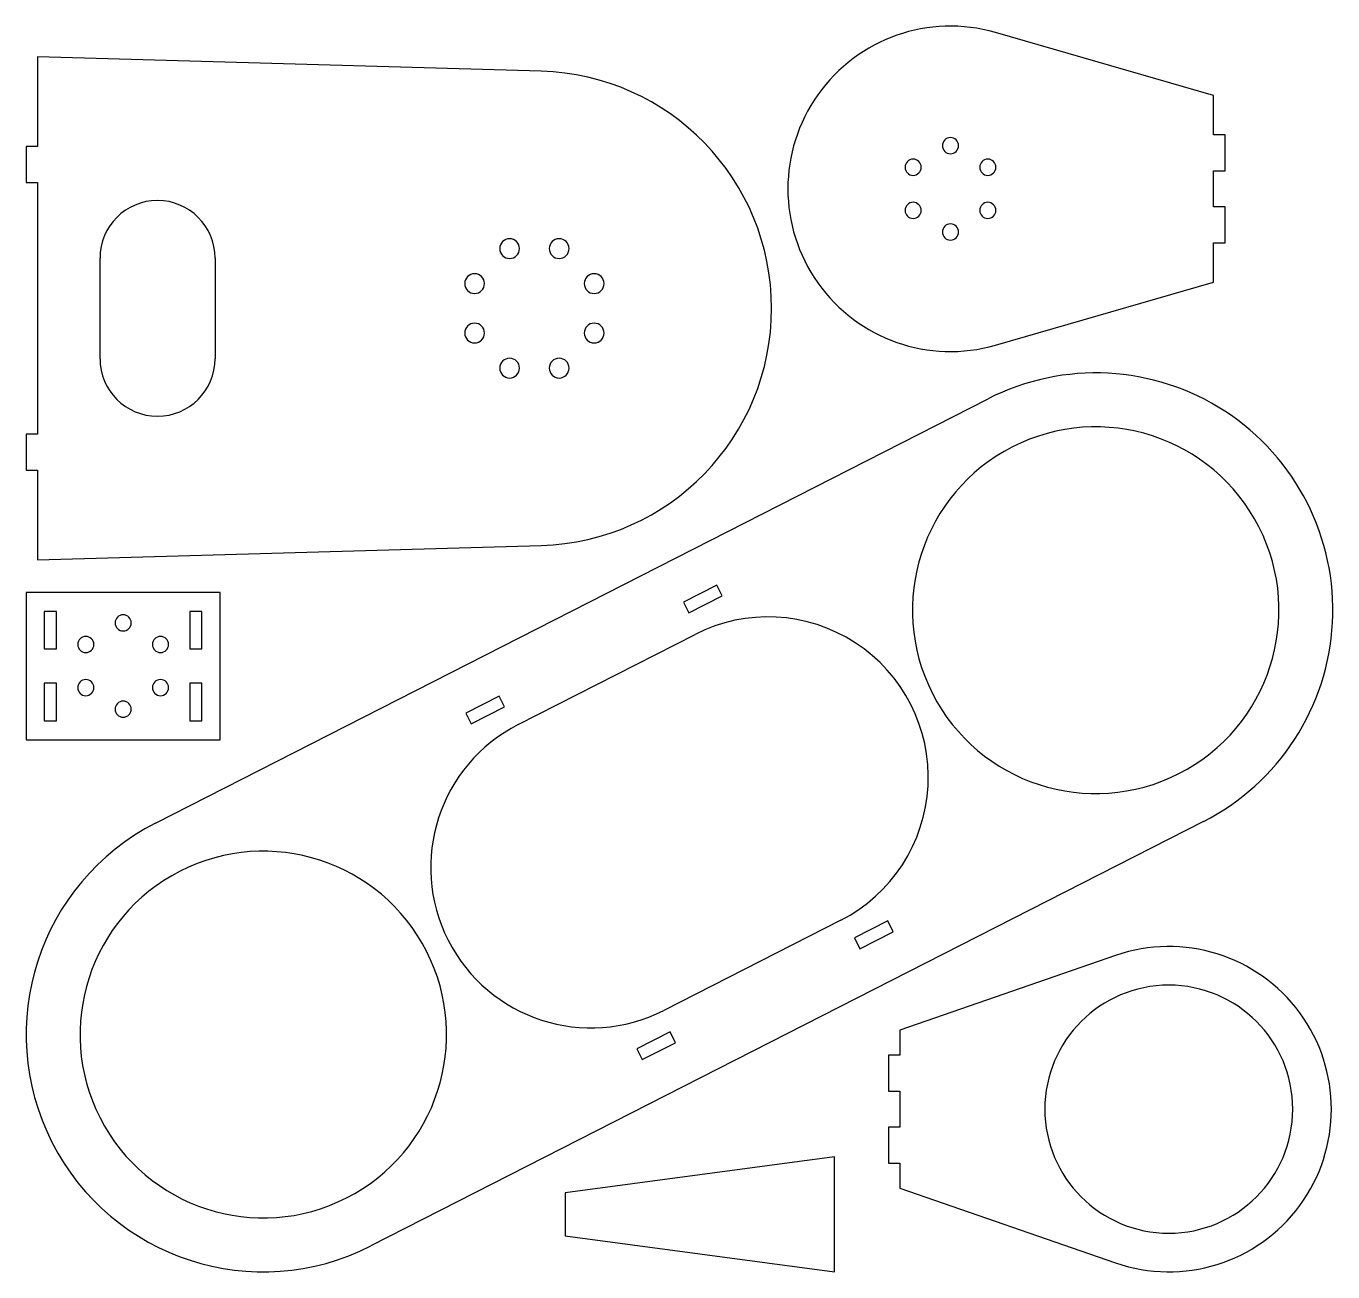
# Model space of a CAD drawing. Header units: millimetres. Extents: x 6 to 370, y 6 to 352.
import ezdxf

# ---------------------------------------------------------------- set-up
doc = ezdxf.new("R2010")
doc.units = ezdxf.units.MM

msp = doc.modelspace()

# ---------------------------------------------------------------- linework, layer by layer
at = {"layer": 'CUT'}
for p, q in [((336.4887, 333.2464), (275.7573, 350.7303)), ((9.175, 344), (9.175, 319)), ((149.3455, 339.9728), (9.175, 344)), ((336.4887, 322.2464), (336.4887, 333.2464)), ((339.6637, 322.2464), (336.4887, 322.2464)), ((339.6637, 312.2464), (339.6637, 322.2464)), ((9.175, 319), (6, 319)), ((6, 319), (6, 309)), ((336.4887, 302.2464), (336.4887, 312.2464)), ((336.4887, 312.2464), (339.6637, 312.2464)), ((6, 309), (9.175, 309)), ((9.175, 309), (9.175, 239)), ((339.6637, 302.2464), (336.4887, 302.2464)), ((339.6637, 292.2464), (339.6637, 302.2464)), ((336.4887, 281.2464), (336.4887, 292.2464)), ((336.4887, 292.2464), (339.6637, 292.2464)), ((26.5638, 260), (26.5638, 288)), ((58.5638, 288), (58.5638, 260)), ((275.7573, 263.7625), (336.4887, 281.2464)), ((42.0366, 130.8002), (273.6982, 248.8377)), ((9.175, 239), (6, 239)), ((6, 239), (6, 229)), ((6, 229), (9.175, 229)), ((9.175, 229), (9.175, 204)), ((9.175, 204), (149.3455, 208.0272)), ((198.1973, 197.0124), (188.9309, 192.2909)), ((199.7296, 194.0053), (198.1973, 197.0124)), ((60, 195), (6, 195)), ((6, 195), (6, 154)), ((60, 154), (60, 195)), ((190.4631, 189.2838), (199.7296, 194.0053)), ((14.4375, 189.7), (11.0625, 189.7)), ((11.0625, 189.7), (11.0625, 179.3)), ((14.4375, 179.3), (14.4375, 189.7)), ((54.9375, 189.7), (51.5625, 189.7)), ((51.5625, 189.7), (51.5625, 179.3)), ((54.9375, 179.3), (54.9375, 189.7)), ((188.9309, 192.2909), (190.4631, 189.2838)), ((142.9685, 158.2379), (192.1744, 183.3095)), ((11.0625, 179.3), (14.4375, 179.3)), ((51.5625, 179.3), (54.9375, 179.3)), ((14.4375, 169.7), (11.0625, 169.7)), ((11.0625, 169.7), (11.0625, 159.3)), ((14.4375, 159.3), (14.4375, 169.7)), ((54.9375, 169.7), (51.5625, 169.7)), ((51.5625, 169.7), (51.5625, 159.3)), ((54.9375, 159.3), (54.9375, 169.7)), ((137.6089, 166.1411), (128.3424, 161.4196)), ((139.1411, 163.1339), (137.6089, 166.1411)), ((128.3424, 161.4196), (129.8746, 158.4124)), ((129.8746, 158.4124), (139.1411, 163.1339)), ((11.0625, 159.3), (14.4375, 159.3)), ((51.5625, 159.3), (54.9375, 159.3)), ((6, 154), (60, 154)), ((333.625, 131.2249), (101.9633, 13.1874)), ((232.693, 103.7872), (183.4872, 78.7156)), ((245.7869, 103.6127), (236.5204, 98.8912)), ((247.3191, 100.6055), (245.7869, 103.6127)), ((236.5204, 98.8912), (238.0526, 95.884)), ((238.0526, 95.884), (247.3191, 100.6055)), ((309.2088, 94.0041), (249.175, 73.2398)), ((185.1985, 72.7413), (175.932, 68.0198)), ((186.7307, 69.7342), (185.1985, 72.7413)), ((249.175, 73.2398), (249.175, 66.2398)), ((177.4642, 65.0127), (186.7307, 69.7342)), ((175.932, 68.0198), (177.4642, 65.0127)), ((249.175, 66.2398), (246, 66.2398)), ((246, 66.2398), (246, 56.2398)), ((246, 56.2398), (249.175, 56.2398)), ((249.175, 56.2398), (249.175, 46.2398)), ((249.175, 46.2398), (246, 46.2398)), ((246, 46.2398), (246, 36.2398)), ((231, 38), (156, 28)), ((231, 6), (231, 38)), ((246, 36.2398), (249.175, 36.2398)), ((249.175, 36.2398), (249.175, 29.2398)), ((249.175, 29.2398), (309.2088, 8.4755)), ((156, 28), (156, 16)), ((156, 16), (231, 6))]:
    msp.add_line(p, q, dxfattribs=at)
for centre, radius, start, end in [((263.2387, 307.2464), 45.25, 73.9395, 286.0605), ((147.45, 274), 66, 271.6457, 88.3543), ((263.2387, 319.2464), 2.25, 0, 180), ((263.2387, 319.2464), 2.25, 180, 0), ((252.8464, 313.2464), 2.25, 0, 180), ((252.8464, 313.2464), 2.25, 180, 0), ((273.6311, 313.2464), 2.25, 0, 180), ((273.6311, 313.2464), 2.25, 180, 0), ((42.5638, 288), 16, 0, 180), ((252.8464, 301.2464), 2.25, 0, 180), ((273.6311, 301.2464), 2.25, 0, 180), ((252.8464, 301.2464), 2.25, 180, 0), ((273.6311, 301.2464), 2.25, 180, 0), ((263.2387, 295.2464), 2.25, 0, 180), ((263.2387, 295.2464), 2.25, 180, 0), ((140.5617, 290.6298), 2.75, 90, 270), ((140.5617, 290.6298), 2.75, 270, 90), ((154.3383, 290.6298), 2.75, 90, 270), ((154.3383, 290.6298), 2.75, 270, 90), ((130.8202, 280.8883), 2.75, 90, 270), ((130.8202, 280.8883), 2.75, 270, 90), ((164.0798, 280.8883), 2.75, 90, 270), ((164.0798, 280.8883), 2.75, 270, 90), ((130.8202, 267.1117), 2.75, 90, 270), ((130.8202, 267.1117), 2.75, 270, 90), ((164.0798, 267.1117), 2.75, 90, 270), ((164.0798, 267.1117), 2.75, 270, 90), ((42.5638, 260), 16, 180, 0), ((140.5617, 257.3702), 2.75, 90, 270), ((140.5617, 257.3702), 2.75, 270, 90), ((154.3383, 257.3702), 2.75, 90, 270), ((154.3383, 257.3702), 2.75, 270, 90), ((303.6616, 190.0313), 66, 297, 117), ((303.6616, 190.0313), 51, 27, 207), ((303.6616, 190.0313), 51, 207, 27), ((33, 186.5), 2.25, 0, 180), ((33, 186.5), 2.25, 180, 0), ((212.4337, 143.5484), 44.625, 297, 117), ((22.6077, 180.5), 2.25, 0, 180), ((43.3923, 180.5), 2.25, 0, 180), ((22.6077, 180.5), 2.25, 180, 0), ((43.3923, 180.5), 2.25, 180, 0), ((22.6077, 168.5), 2.25, 0, 180), ((22.6077, 168.5), 2.25, 180, 0), ((43.3923, 168.5), 2.25, 0, 180), ((43.3923, 168.5), 2.25, 180, 0), ((33, 162.5), 2.25, 0, 180), ((33, 162.5), 2.25, 180, 0), ((163.2279, 118.4767), 44.625, 117, 297), ((71.9999, 71.9938), 66, 117, 297), ((71.9999, 71.9938), 51, 27, 207), ((71.9999, 71.9938), 51, 207, 27), ((324, 51.2398), 45.25, 250.9207, 109.0793), ((324, 51.2398), 34.5, 360, 180), ((324, 51.2398), 34.5, 180, 360)]:
    msp.add_arc(centre, radius, start, end, dxfattribs=at)

doc.saveas('drawing.dxf')
